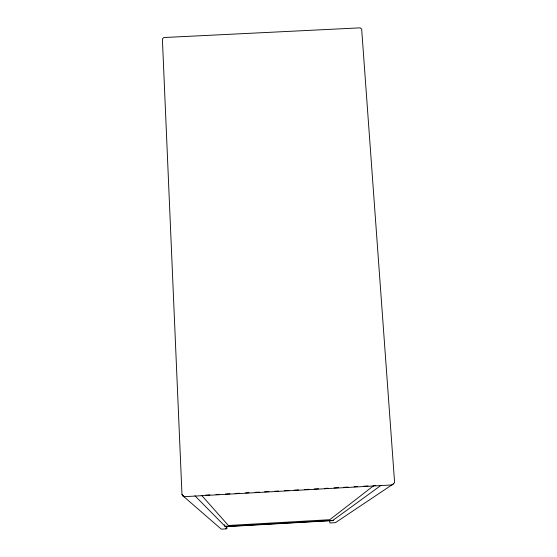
<?xml version="1.0" encoding="UTF-8"?>
<svg xmlns="http://www.w3.org/2000/svg" width="557" height="557" viewBox="0 0 557 557"><rect width="100%" height="100%" fill="white"/><g stroke="black" fill="none" stroke-linecap="round" stroke-linejoin="round"><path stroke-width="0.84" d="M226.957 525.933L226.365 527.883M393.437 483.859L335.481 522.64L329.932 522.96L329.605 520.398M333.378 520.175L332.912 520.586L225.112 526.72L224.652 524.666M225.613 528.586L226.177 528.057M374.06 485.412L329.751 519.709L228.398 525.481L201.738 495.5M381.002 485.37L332.919 520.349L225.237 526.483L194.915 495.751M205.554 495.138L209.898 494.888M215.977 494.546L219.451 494.351M225.536 494.01L229.881 493.76M235.089 493.467L239.433 493.224M245.519 492.882L248.993 492.68M255.071 492.339L259.416 492.096M264.631 491.803L268.975 491.553M275.054 491.211L278.528 491.016M284.613 490.675L288.958 490.425M294.166 490.132L298.51 489.888M304.595 489.547L308.94 489.297M314.148 489.004L318.493 488.761M324.578 488.419L328.052 488.224M334.13 487.876L338.475 487.633M343.69 487.34L348.034 487.097M354.113 486.748L357.587 486.553M363.672 486.212L368.017 485.969M373.225 485.669L375.836 485.523M184.263 496.684L392.177 484.945L394.614 482.647L361.667 29.117L360.149 27.85L163.758 37.549L162.386 38.962L181.986 494.644L184.263 496.684L183.58 496.092M183.121 496.029L182.807 495.744L221.289 529.15L226.859 528.83L226.901 526.247M181.986 494.644L182.682 495.25"/></g></svg>
